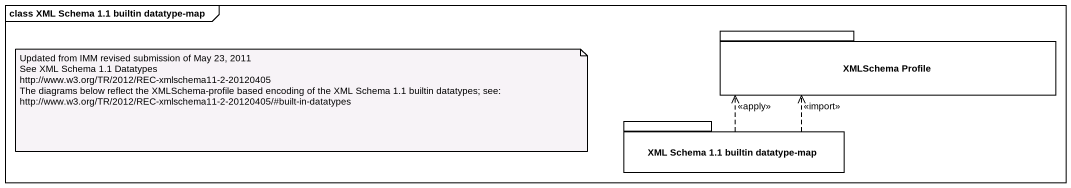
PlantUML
@startuml
mainframe class XML Schema 1.1 builtin datatype-map
package "XMLSchema Profile" as XMLSchema_Profile {
}
package "XML Schema 1.1 builtin datatype-map" as XML_Schema_1_1_builtin {
}
XML_Schema_1_1_builtin .right.> XMLSchema_Profile : <<apply>>
XML_Schema_1_1_builtin .right.> XMLSchema_Profile : <<import>>
note as N1
  Updated from IMM revised submission of May 23, 2011
  See XML Schema 1.1 Datatypes
  http://www.w3.org/TR/2012/REC-xmlschema11-2-20120405
  The diagrams below reflect the XMLSchema-profile based encoding of the XML Schema 1.1 builtin datatypes; see:
  http://www.w3.org/TR/2012/REC-xmlschema11-2-20120405/#built-in-datatypes
end note
@enduml
